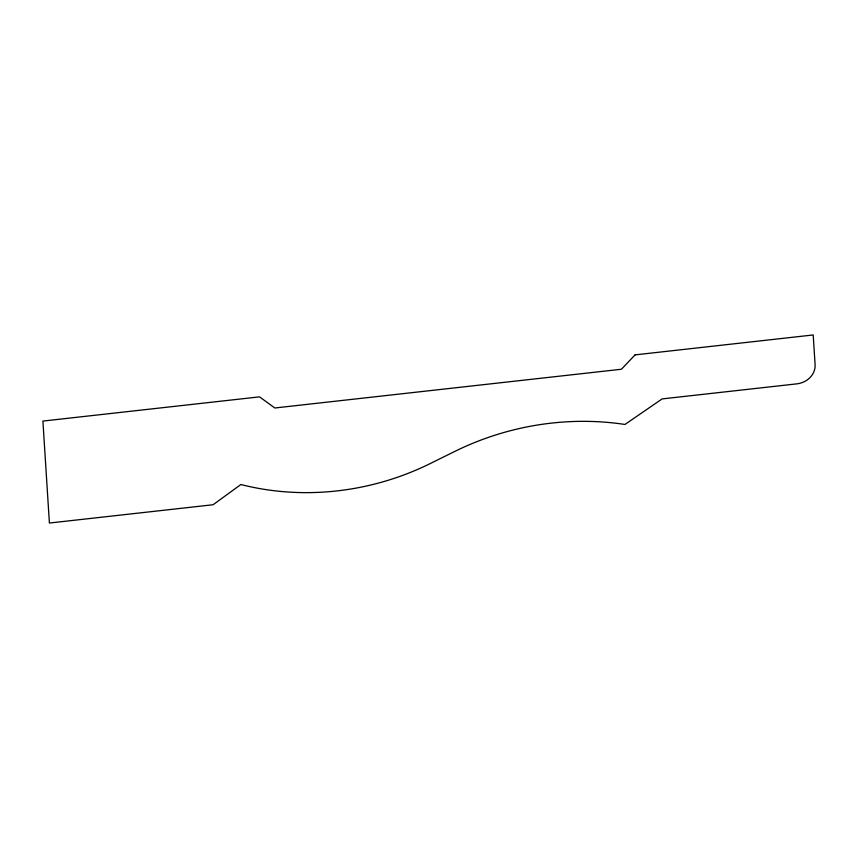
<?xml version="1.0" encoding="UTF-8"?>
<svg xmlns="http://www.w3.org/2000/svg" width="858" height="858" viewBox="0 0 858 858"><rect width="100%" height="100%" fill="white"/><g stroke="black" fill="none" stroke-linecap="round" stroke-linejoin="round"><path stroke-width="1.29" d="M635.07 354.88L621.439 369.24L274.807 407.99L259.545 396.857L42.9 421.074L49.399 523.037L213.084 504.74L240.883 484.513A245.731 214.082 -15.2 0 0 429.965 463.685L454.912 451.372A254.869 222.05 -15.2 0 1 624.956 424.463L662.119 398.916L796.921 383.848A19.455 16.946 -15.2 0 0 815.1 364.704L813.202 334.963L635.07 354.88"/></g></svg>
